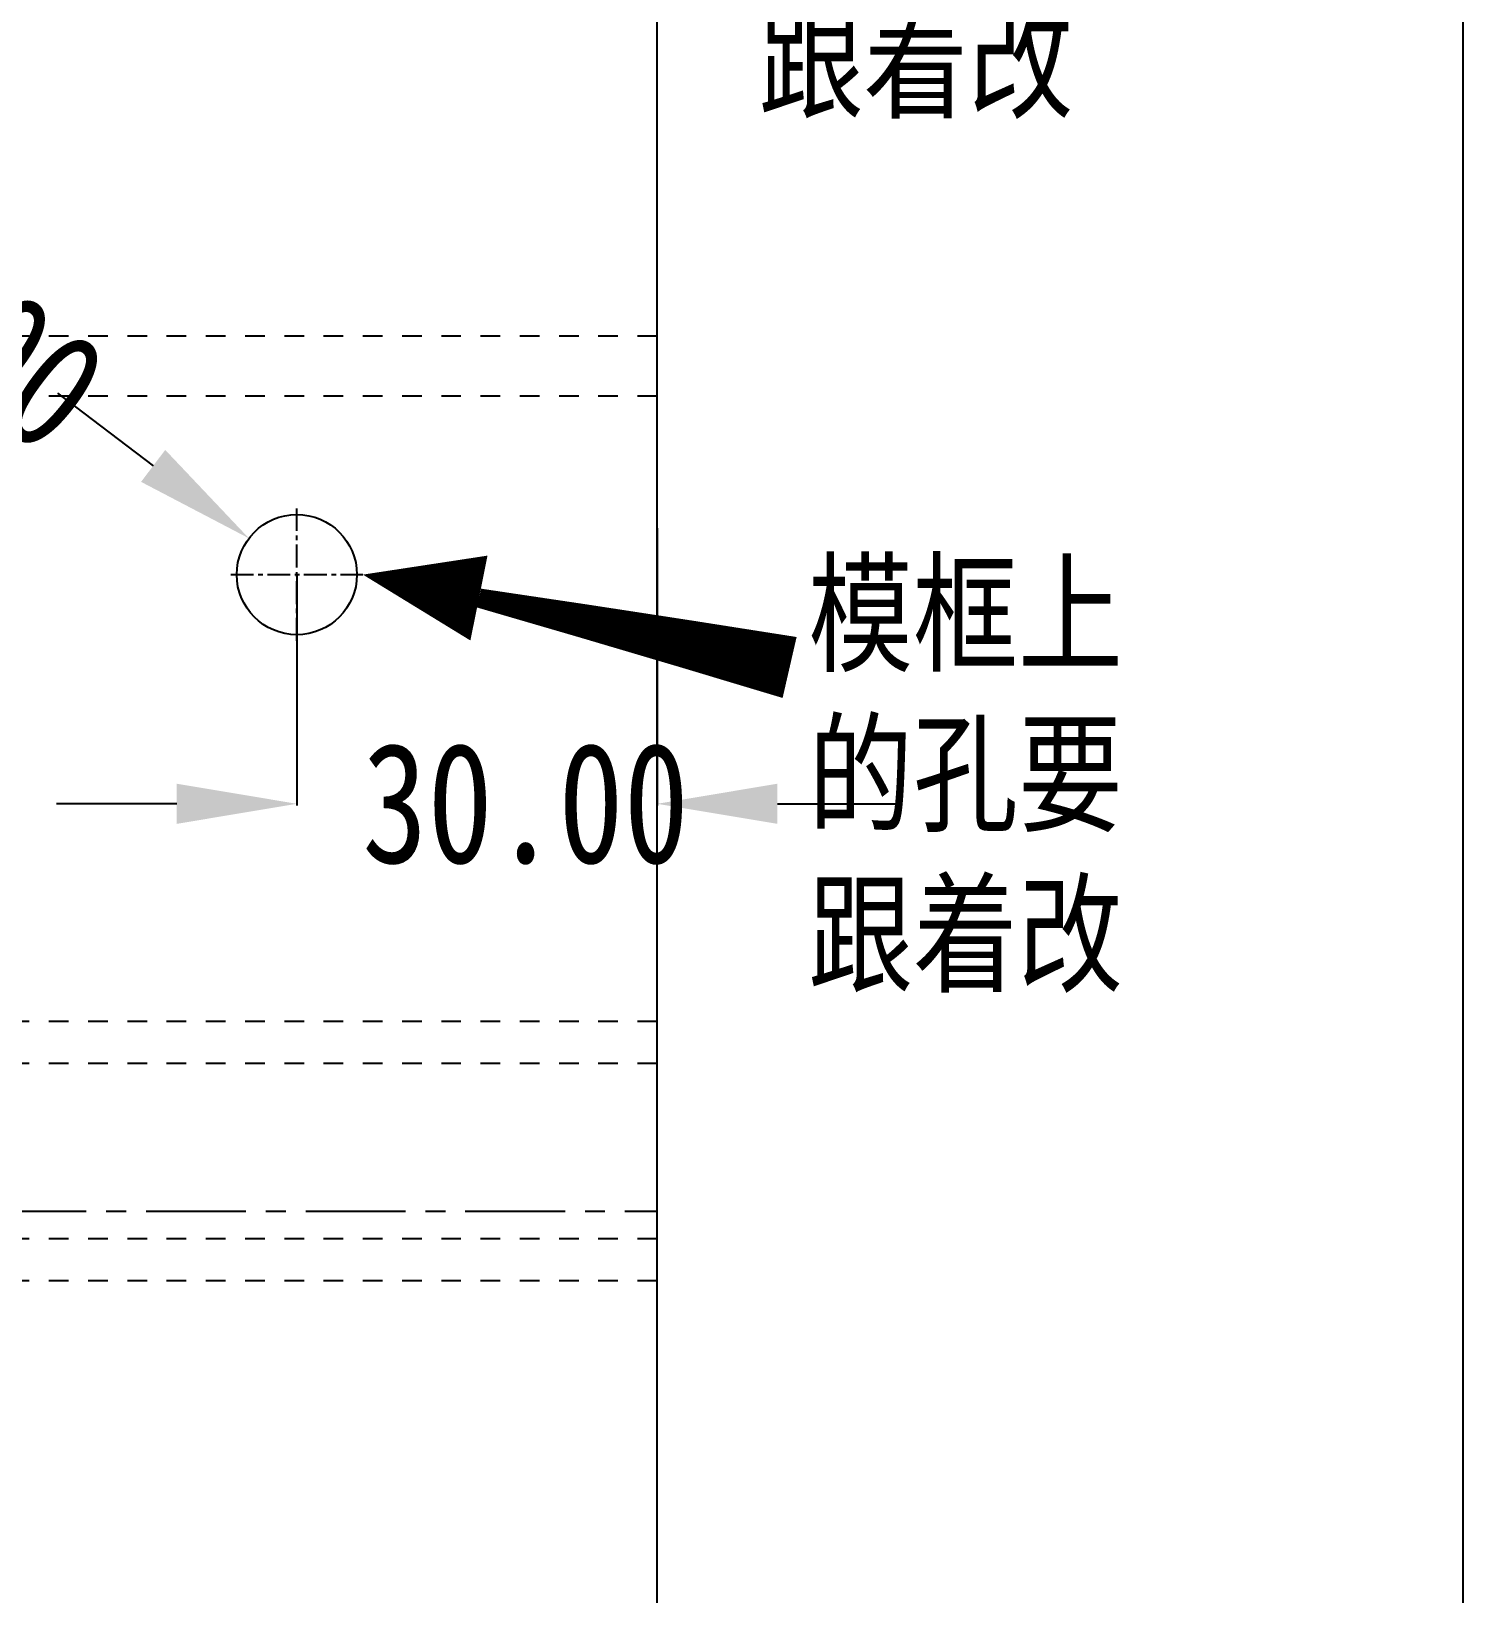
# Model space of a CAD drawing. Header units: millimetres. Extents: x 1147 to 12155, y -6137 to -4403.
# Drawn here: x 3325 to 3444.2, y -5295.6 to -5165.5 of the extents above; entities that cross this region are included whole.
import ezdxf

# ---------------------------------------------------------------- set-up
doc = ezdxf.new("R2010")
doc.units = ezdxf.units.MM
doc.header["$LTSCALE"] = 16.335
doc.header["$PDMODE"] = 3
doc.header["$PDSIZE"] = 0.3125
doc.linetypes.add('CENTER', pattern=[0.6, 0.375, -0.075, 0.075, -0.075])
doc.linetypes.add('HIDDEN', pattern=[0.2, 0.1, -0.1])
doc.layers.get('0').update_dxf_attribs({"linetype": 'CONTINUOUS'})
doc.layers.get('Defpoints').update_dxf_attribs({"linetype": 'CONTINUOUS'})
doc.layers.add('DEFAULT_2', color=8, linetype='HIDDEN')
doc.styles.get("Standard").update_dxf_attribs({"font": 'txt', "width": 0.8})
doc.dimstyles.get("Standard").update_dxf_attribs({"dimtxt": 0.15625, "dimasz": 0.1875, "dimexe": 0.125, "dimexo": 0.0625, "dimtad": 0, "dimtih": 1, "dimtoh": 1, "dimdsep": 46, "dimtxsty": 'Standard', "dimcen": 0.09, "dimadec": 0, "dimazin": 0, "dimtp": 0.01, "dimtm": 0.01, "dimtfac": 1, "dimtofl": 0, "dimtmove": 0, "dimatfit": 3, "dimfxl": 0, "dimtolj": 1, "dimarcsym": 0})
doc.dimstyles.new('STANDARD$0', dxfattribs={"dimscale": 2, "dimtxt": 3, "dimasz": 3, "dimexe": 1.25, "dimexo": 0.625, "dimgap": 0.5, "dimtad": 0, "dimdsep": 46, "dimlunit": 6, "dimtxsty": 'Standard', "dimblk": 'CLOSEDBLANK', "dimcen": 0, "dimclrt": 2, "dimazin": 2, "dimtfac": 2, "dimtmove": 1, "dimatfit": 3, "dimfxl": 0, "dimtolj": 1, "dimtzin": 0, "dimarcsym": 0})

# ---------------------------------------------------------------- blocks, each defined once
blk = doc.blocks.new('*D683')
at = {"color": 4, "lineweight": -2}
for p, q in [((3377.09, -5206.9), (3377.09, -5229.98)), ((3347.09, -5210.83), (3347.09, -5229.98)), ((3337.09, -5229.85), (3327.09, -5229.85)), ((3387.09, -5229.85), (3397.09, -5229.85))]:
    blk.add_line(p, q, dxfattribs=at)
at = {"color": 4}
for points in [[(3337.09, -5228.18), (3337.09, -5231.52), (3347.09, -5229.85)], [(3387.09, -5228.18), (3387.09, -5231.52), (3377.09, -5229.85)]]:
    blk.add_solid(points, dxfattribs=at)
at = {"layer": 'Defpoints', "color": 0}
for p in [(3377.09, -5206.84), (3347.09, -5210.77), (3347.09, -5229.85)]:
    blk.add_point(p, dxfattribs=at)
at = {"color": 6, "insert": (3366.13, -5229.85), "char_height": 10, "attachment_point": 5}
blk.add_mtext('\\A1;30.00', dxfattribs=at)
blk = doc.blocks.new('*D688')
at = {"color": 4, "lineweight": -2}
blk.add_line((3327.15, -5195.68), (3335.13, -5201.72), dxfattribs=at)
at = {"color": 4}
blk.add_solid([(3336.13, -5200.39), (3334.12, -5203.05), (3343.1, -5207.75)], dxfattribs=at)
at = {"layer": 'Defpoints', "color": 0}
for p in [(3343.1, -5207.75), (3351.07, -5213.79)]:
    blk.add_point(p, dxfattribs=at)
at = {"color": 6, "insert": (3313.87, -5185.62), "char_height": 10, "attachment_point": 5, "rotation": 322.8702}
blk.add_mtext('\\A1;∅10.00', dxfattribs=at)

msp = doc.modelspace()

# ---------------------------------------------------------------- linework, layer by layer
at = {"color": 7, "linetype": 'Continuous'}
msp.add_line((3377.086, -5503.772), (3377.086, -5023.772), dxfattribs=at)
at = {"color": 1, "linetype": 'CENTER', "ltscale": 0.310989}
for p, q in [((3347.086, -5216.272), (3347.086, -5205.272)), ((3341.586, -5210.772), (3352.586, -5210.772))]:
    msp.add_line(p, q, dxfattribs=at)
at = {"color": 1, "linetype": 'CENTER', "ltscale": 1.355911}
msp.add_line((3268.086, -5263.772), (3377.086, -5263.772), dxfattribs=at)
msp.add_lwpolyline([(2530.125, -4919.405), (3444.154, -4919.405), (3444.154, -5653.345), (2530.125, -5653.345)], close=True)
at = {"color": 1}
msp.add_lwpolyline([(3352.586, -5210.772, 0, 7.208, 0), (3362.25, -5212.723, 1.602, 5.206, -0.002998), (3388.112, -5218.503, 5.206, 5.206, -0.002998)], format="xyseb", dxfattribs=at)
msp.add_circle((3347.086, -5210.772), 5)
at = {"layer": 'DEFAULT_2', "color": 8, "linetype": 'HIDDEN'}
for p, q in [((3377.086, -5190.914), (3285.232, -5190.914)), ((3377.086, -5195.914), (3285.232, -5195.914)), ((3377.086, -5247.972), (3305.572, -5247.972)), ((3377.086, -5251.472), (3305.572, -5251.472)), ((3377.086, -5266.071), (3305.572, -5266.071)), ((3377.086, -5269.571), (3305.572, -5269.571))]:
    msp.add_line(p, q, dxfattribs=at)

# ---------------------------------------------------------------- texts
at = {"char_height": 8, "width": 28.75412, "attachment_point": 1}
for insert in [(3385.54, -5137.254), (3389.664, -5210.005)]:
    msp.add_mtext('{\\fSimSun|b0|i0|c134|p2;模框上的孔要跟着改}', dxfattribs=dict(at, insert=insert))

# ---------------------------------------------------------------- dimensions: what is measured, and where the dimension line sits
dim = msp.add_diameter_dim_2p(p1=(3351.073, -5213.79), p2=(3343.1, -5207.753), dimstyle='Standard', override={"dimtxt": 10, "dimasz": 10, "dimgap": 0, "dimtih": 0, "dimtoh": 0, "dimzin": 0, "dimcen": 0, "dimclrd": 4, "dimclre": 4, "dimclrt": 6, "dimadec": 2, "dimtp": 0, "dimtm": 0, "dimtzin": 0})
dim.commit()
dim.dimension.update_dxf_attribs({"geometry": '*D688', "text_midpoint": (3313.867, -5185.621)})
dim = msp.add_linear_dim(base=(3347.086, -5229.851), p1=(3377.086, -5206.842), p2=(3347.086, -5210.772), dimstyle='STANDARD$0', override={"dimscale": 1, "dimtxt": 10, "dimasz": 10, "dimexe": 0.125, "dimexo": 0.0625, "dimgap": 0, "dimzin": 0, "dimlunit": 2, "dimclrd": 4, "dimclre": 4, "dimclrt": 6, "dimazin": 0, "dimtfac": 1, "dimtofl": 0, "dimtmove": 0})
dim.commit()
dim.dimension.update_dxf_attribs({"geometry": '*D683', "text_midpoint": (3366.126, -5229.851), "dimtype": 160})

doc.saveas('drawing.dxf')
